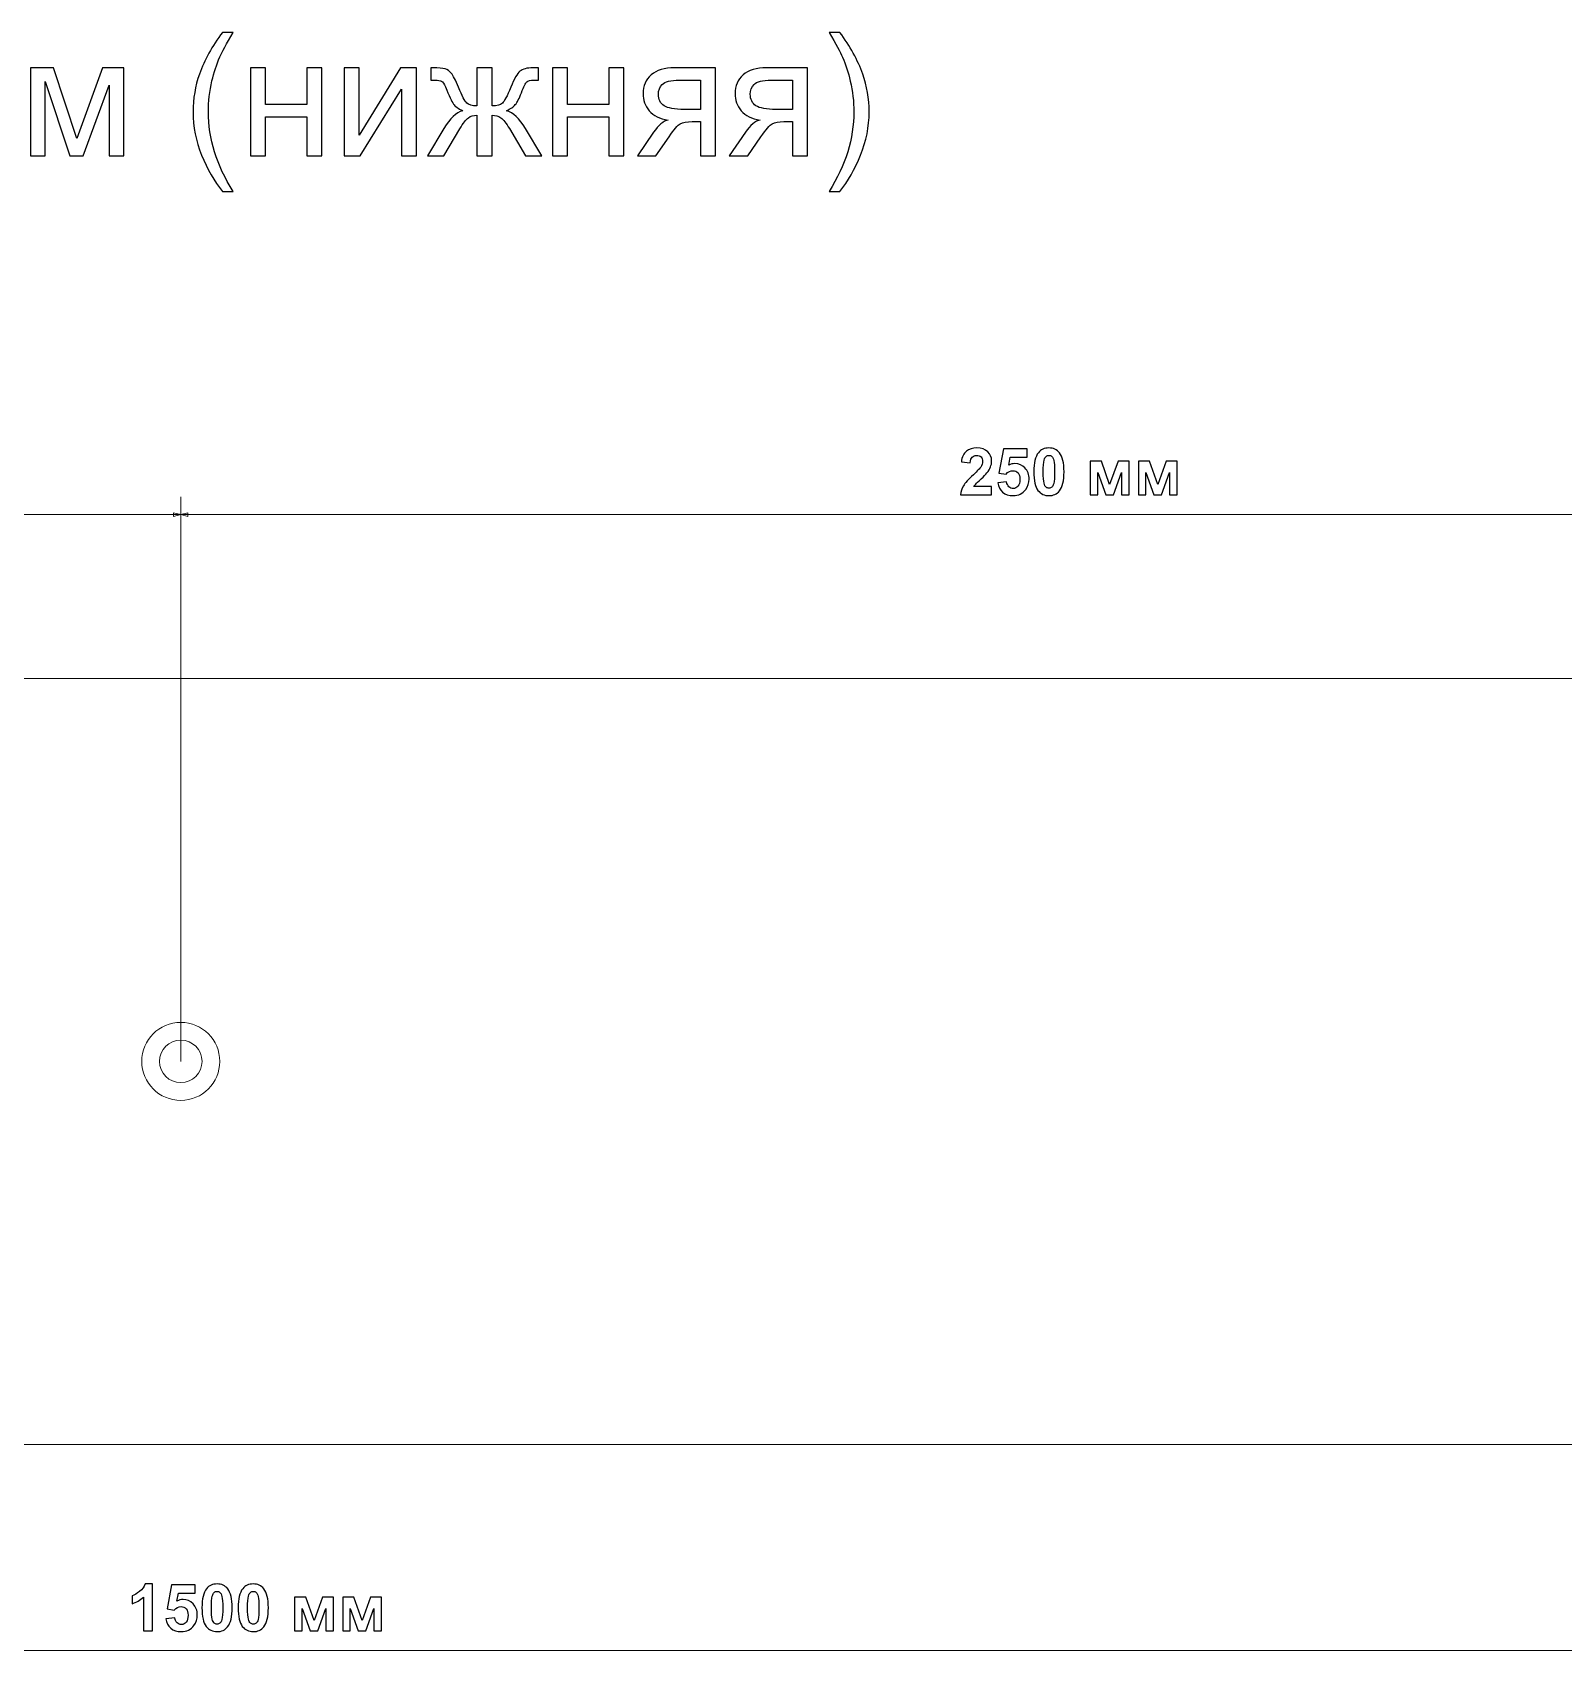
# Model space of a CAD drawing. Header units: centimetres. Extents: x -84 to 84, y -59 to 59.
# Drawn here: x -2.28 to 19.32, y -22.2 to 0.62 of the extents above; entities that cross this region are included whole.
import ezdxf

# ---------------------------------------------------------------- set-up
doc = ezdxf.new("R2010")
doc.units = ezdxf.units.CM
doc.header["$MEASUREMENT"] = 0
doc.layers.add('layer 1', color=7, linetype='Continuous')

msp = doc.modelspace()

# ---------------------------------------------------------------- linework, layer by layer
at = {"layer": 'layer 1', "color": 250}
for points, knots in [([(0.40437, -1.6286), (0.28871, -1.48223), (0.1906, -1.31113), (0.11043, -1.1149), (0.11043, -1.1149), (0.03027, -0.91868), (-0.00962, -0.71527), (-0.00962, -0.50508), (-0.00962, -0.50508), (-0.00962, -0.31963), (0.0203, -0.14214), (0.08012, 0.02736), (0.08012, 0.02736), (0.15032, 0.22439), (0.2584, 0.42061), (0.40437, 0.61604), (0.40437, 0.61604), (0.40437, 0.61604), (0.55513, 0.61604), (0.55513, 0.61604), (0.55513, 0.61604), (0.46101, 0.45411), (0.39839, 0.33845), (0.36808, 0.26905), (0.36808, 0.26905), (0.32062, 0.16177), (0.28313, 0.0497), (0.25601, -0.06716), (0.25601, -0.06716), (0.22251, -0.21274), (0.20575, -0.35911), (0.20575, -0.50628), (0.20575, -0.50628), (0.20575, -0.88079), (0.32221, -1.25489), (0.55513, -1.6286), (0.55513, -1.6286), (0.55513, -1.6286), (0.40437, -1.6286), (0.40437, -1.6286)], [0, 0, 0, 0, 0.09090909, 0.09090909, 0.09090909, 0.09090909, 0.18181818, 0.18181818, 0.18181818, 0.18181818, 0.27272727, 0.27272727, 0.27272727, 0.27272727, 0.36363636, 0.36363636, 0.36363636, 0.36363636, 0.45454545, 0.45454545, 0.45454545, 0.45454545, 0.54545455, 0.54545455, 0.54545455, 0.54545455, 0.63636364, 0.63636364, 0.63636364, 0.63636364, 0.72727273, 0.72727273, 0.72727273, 0.72727273, 0.81818182, 0.81818182, 0.81818182, 0.81818182, 1, 1, 1, 1]), ([(9.11012, -1.6286), (9.11012, -1.6286), (8.95936, -1.6286), (8.95936, -1.6286), (8.95936, -1.6286), (9.19228, -1.25489), (9.30874, -0.88079), (9.30874, -0.50628), (9.30874, -0.50628), (9.30874, -0.35991), (9.29199, -0.21473), (9.25849, -0.07075), (9.25849, -0.07075), (9.23217, 0.04611), (9.19508, 0.15818), (9.14761, 0.26586), (9.14761, 0.26586), (9.1173, 0.33566), (9.05429, 0.45252), (8.95936, 0.61604), (8.95936, 0.61604), (8.95936, 0.61604), (9.11012, 0.61604), (9.11012, 0.61604), (9.11012, 0.61604), (9.2561, 0.42061), (9.36418, 0.22439), (9.43438, 0.02736), (9.43438, 0.02736), (9.4942, -0.14214), (9.52411, -0.31963), (9.52411, -0.50508), (9.52411, -0.50508), (9.52411, -0.71527), (9.48383, -0.91868), (9.40327, -1.1149), (9.40327, -1.1149), (9.3231, -1.31113), (9.22539, -1.48223), (9.11012, -1.6286)], [0, 0, 0, 0, 0.09090909, 0.09090909, 0.09090909, 0.09090909, 0.18181818, 0.18181818, 0.18181818, 0.18181818, 0.27272727, 0.27272727, 0.27272727, 0.27272727, 0.36363636, 0.36363636, 0.36363636, 0.36363636, 0.45454545, 0.45454545, 0.45454545, 0.45454545, 0.54545455, 0.54545455, 0.54545455, 0.54545455, 0.63636364, 0.63636364, 0.63636364, 0.63636364, 0.72727273, 0.72727273, 0.72727273, 0.72727273, 0.81818182, 0.81818182, 0.81818182, 0.81818182, 1, 1, 1, 1]), ([(-2.30052, 0.1159), (-2.30052, 0.1159), (-1.97667, 0.1159), (-1.97667, 0.1159), (-1.97667, 0.1159), (-1.97667, 0.1159), (-1.64843, -0.87799), (-1.64843, -0.87799), (-1.64843, -0.87799), (-1.64843, -0.87799), (-1.28509, 0.1159), (-1.28509, 0.1159), (-1.28509, 0.1159), (-1.28509, 0.1159), (-0.98437, 0.1159), (-0.98437, 0.1159), (-0.98437, 0.1159), (-0.98437, 0.1159), (-0.98437, -1.12607), (-0.98437, -1.12607), (-0.98437, -1.12607), (-0.98437, -1.12607), (-1.19495, -1.12607), (-1.19495, -1.12607), (-1.19495, -1.12607), (-1.19495, -1.12607), (-1.19495, -0.12619), (-1.19495, -0.12619), (-1.19495, -0.12619), (-1.19495, -0.12619), (-1.56068, -1.12607), (-1.56068, -1.12607), (-1.56068, -1.12607), (-1.56068, -1.12607), (-1.74893, -1.12607), (-1.74893, -1.12607), (-1.74893, -1.12607), (-1.74893, -1.12607), (-2.09472, -0.07833), (-2.09472, -0.07833), (-2.09472, -0.07833), (-2.09472, -0.07833), (-2.09472, -1.12607), (-2.09472, -1.12607), (-2.09472, -1.12607), (-2.09472, -1.12607), (-2.30052, -1.12607), (-2.30052, -1.12607), (-2.30052, -1.12607), (-2.30052, -1.12607), (-2.30052, 0.1159), (-2.30052, 0.1159)], [0, 0, 0, 0, 0.07142857, 0.07142857, 0.07142857, 0.07142857, 0.14285714, 0.14285714, 0.14285714, 0.14285714, 0.21428571, 0.21428571, 0.21428571, 0.21428571, 0.28571429, 0.28571429, 0.28571429, 0.28571429, 0.35714286, 0.35714286, 0.35714286, 0.35714286, 0.42857143, 0.42857143, 0.42857143, 0.42857143, 0.5, 0.5, 0.5, 0.5, 0.57142857, 0.57142857, 0.57142857, 0.57142857, 0.64285714, 0.64285714, 0.64285714, 0.64285714, 0.71428571, 0.71428571, 0.71428571, 0.71428571, 0.78571429, 0.78571429, 0.78571429, 0.78571429, 0.85714286, 0.85714286, 0.85714286, 0.85714286, 1, 1, 1, 1]), ([(0.79922, 0.1159), (0.79922, 0.1159), (1.0098, 0.1159), (1.0098, 0.1159), (1.0098, 0.1159), (1.0098, 0.1159), (1.0098, -0.40099), (1.0098, -0.40099), (1.0098, -0.40099), (1.0098, -0.40099), (1.5937, -0.40099), (1.5937, -0.40099), (1.5937, -0.40099), (1.5937, -0.40099), (1.5937, 0.1159), (1.5937, 0.1159), (1.5937, 0.1159), (1.5937, 0.1159), (1.80428, 0.1159), (1.80428, 0.1159), (1.80428, 0.1159), (1.80428, 0.1159), (1.80428, -1.12607), (1.80428, -1.12607), (1.80428, -1.12607), (1.80428, -1.12607), (1.5937, -1.12607), (1.5937, -1.12607), (1.5937, -1.12607), (1.5937, -1.12607), (1.5937, -0.57568), (1.5937, -0.57568), (1.5937, -0.57568), (1.5937, -0.57568), (1.0098, -0.57568), (1.0098, -0.57568), (1.0098, -0.57568), (1.0098, -0.57568), (1.0098, -1.12607), (1.0098, -1.12607), (1.0098, -1.12607), (1.0098, -1.12607), (0.79922, -1.12607), (0.79922, -1.12607), (0.79922, -1.12607), (0.79922, -1.12607), (0.79922, 0.1159), (0.79922, 0.1159)], [0, 0, 0, 0, 0.07692308, 0.07692308, 0.07692308, 0.07692308, 0.15384615, 0.15384615, 0.15384615, 0.15384615, 0.23076923, 0.23076923, 0.23076923, 0.23076923, 0.30769231, 0.30769231, 0.30769231, 0.30769231, 0.38461538, 0.38461538, 0.38461538, 0.38461538, 0.46153846, 0.46153846, 0.46153846, 0.46153846, 0.53846154, 0.53846154, 0.53846154, 0.53846154, 0.61538462, 0.61538462, 0.61538462, 0.61538462, 0.69230769, 0.69230769, 0.69230769, 0.69230769, 0.76923077, 0.76923077, 0.76923077, 0.76923077, 0.84615385, 0.84615385, 0.84615385, 0.84615385, 1, 1, 1, 1]), ([(2.12056, 0.1159), (2.12056, 0.1159), (2.33114, 0.1159), (2.33114, 0.1159), (2.33114, 0.1159), (2.33114, 0.1159), (2.33114, -0.83133), (2.33114, -0.83133), (2.33114, -0.83133), (2.33114, -0.83133), (2.91623, 0.1159), (2.91623, 0.1159), (2.91623, 0.1159), (2.91623, 0.1159), (3.14237, 0.1159), (3.14237, 0.1159), (3.14237, 0.1159), (3.14237, 0.1159), (3.14237, -1.12607), (3.14237, -1.12607), (3.14237, -1.12607), (3.14237, -1.12607), (2.93179, -1.12607), (2.93179, -1.12607), (2.93179, -1.12607), (2.93179, -1.12607), (2.93179, -0.18482), (2.93179, -0.18482), (2.93179, -0.18482), (2.93179, -0.18482), (2.3475, -1.12607), (2.3475, -1.12607), (2.3475, -1.12607), (2.3475, -1.12607), (2.12056, -1.12607), (2.12056, -1.12607), (2.12056, -1.12607), (2.12056, -1.12607), (2.12056, 0.1159), (2.12056, 0.1159)], [0, 0, 0, 0, 0.09090909, 0.09090909, 0.09090909, 0.09090909, 0.18181818, 0.18181818, 0.18181818, 0.18181818, 0.27272727, 0.27272727, 0.27272727, 0.27272727, 0.36363636, 0.36363636, 0.36363636, 0.36363636, 0.45454545, 0.45454545, 0.45454545, 0.45454545, 0.54545455, 0.54545455, 0.54545455, 0.54545455, 0.63636364, 0.63636364, 0.63636364, 0.63636364, 0.72727273, 0.72727273, 0.72727273, 0.72727273, 0.81818182, 0.81818182, 0.81818182, 0.81818182, 1, 1, 1, 1]), ([(4.20885, 0.1159), (4.20885, 0.1159), (4.20885, -0.42013), (4.20885, -0.42013), (4.20885, -0.42013), (4.27666, -0.42013), (4.32452, -0.40737), (4.35204, -0.38224), (4.35204, -0.38224), (4.37956, -0.35672), (4.41904, -0.28214), (4.47009, -0.1577), (4.47009, -0.1577), (4.51795, -0.03964), (4.56142, 0.03534), (4.60051, 0.06804), (4.60051, 0.06804), (4.6388, 0.09995), (4.69942, 0.1159), (4.78278, 0.1159), (4.78278, 0.1159), (4.78278, 0.1159), (4.85975, 0.1159), (4.85975, 0.1159), (4.85975, 0.1159), (4.85975, 0.1159), (4.85975, -0.05759), (4.85975, -0.05759), (4.85975, -0.05759), (4.85975, -0.05759), (4.80272, -0.05639), (4.80272, -0.05639), (4.80272, -0.05639), (4.74648, -0.05639), (4.71099, -0.06477), (4.69543, -0.08112), (4.69543, -0.08112), (4.67908, -0.09827), (4.65395, -0.14932), (4.62045, -0.23427), (4.62045, -0.23427), (4.58934, -0.31564), (4.56063, -0.37147), (4.5343, -0.40298), (4.5343, -0.40298), (4.50798, -0.43409), (4.4665, -0.46241), (4.41066, -0.48833), (4.41066, -0.48833), (4.5016, -0.51266), (4.59014, -0.59682), (4.67669, -0.74119), (4.67669, -0.74119), (4.67669, -0.74119), (4.90761, -1.12607), (4.90761, -1.12607), (4.90761, -1.12607), (4.90761, -1.12607), (4.67629, -1.12607), (4.67629, -1.12607), (4.67629, -1.12607), (4.67629, -1.12607), (4.45135, -0.74159), (4.45135, -0.74159), (4.45135, -0.74159), (4.40548, -0.66342), (4.3652, -0.61237), (4.3313, -0.58804), (4.3313, -0.58804), (4.297, -0.56371), (4.25632, -0.55175), (4.20885, -0.55175), (4.20885, -0.55175), (4.20885, -0.55175), (4.20885, -1.12607), (4.20885, -1.12607), (4.20885, -1.12607), (4.20885, -1.12607), (3.99348, -1.12607), (3.99348, -1.12607), (3.99348, -1.12607), (3.99348, -1.12607), (3.99348, -0.55175), (3.99348, -0.55175), (3.99348, -0.55175), (3.94682, -0.55175), (3.90654, -0.56371), (3.87264, -0.58764), (3.87264, -0.58764), (3.83834, -0.61157), (3.79845, -0.66302), (3.75299, -0.74199), (3.75299, -0.74199), (3.75299, -0.74199), (3.52605, -1.12607), (3.52605, -1.12607), (3.52605, -1.12607), (3.52605, -1.12607), (3.29472, -1.12607), (3.29472, -1.12607), (3.29472, -1.12607), (3.29472, -1.12607), (3.52485, -0.74119), (3.52485, -0.74119), (3.52485, -0.74119), (3.6122, -0.59682), (3.70154, -0.51266), (3.79247, -0.48833), (3.79247, -0.48833), (3.73025, -0.45962), (3.68638, -0.42811), (3.66165, -0.39421), (3.66165, -0.39421), (3.63653, -0.36031), (3.59943, -0.27934), (3.54958, -0.15132), (3.54958, -0.15132), (3.53243, -0.10824), (3.51408, -0.08192), (3.49454, -0.07235), (3.49454, -0.07235), (3.4742, -0.06238), (3.44429, -0.05759), (3.4044, -0.05759), (3.4044, -0.05759), (3.39443, -0.05759), (3.37369, -0.05799), (3.34258, -0.05879), (3.34258, -0.05879), (3.34258, -0.05879), (3.34258, 0.1159), (3.34258, 0.1159), (3.34258, 0.1159), (3.34258, 0.1159), (3.3717, 0.1159), (3.3717, 0.1159), (3.3717, 0.1159), (3.45306, 0.1159), (3.51009, 0.11112), (3.5432, 0.10115), (3.5432, 0.10115), (3.5763, 0.09157), (3.60582, 0.07083), (3.63214, 0.03933), (3.63214, 0.03933), (3.65806, 0.00782), (3.69196, -0.05759), (3.73344, -0.1577), (3.73344, -0.1577), (3.78409, -0.28014), (3.82318, -0.35432), (3.8503, -0.38065), (3.8503, -0.38065), (3.87742, -0.40697), (3.92528, -0.42013), (3.99348, -0.42013), (3.99348, -0.42013), (3.99348, -0.42013), (3.99348, 0.1159), (3.99348, 0.1159), (3.99348, 0.1159), (3.99348, 0.1159), (4.20885, 0.1159), (4.20885, 0.1159)], [0, 0, 0, 0, 0.02380952, 0.02380952, 0.02380952, 0.02380952, 0.04761905, 0.04761905, 0.04761905, 0.04761905, 0.07142857, 0.07142857, 0.07142857, 0.07142857, 0.0952381, 0.0952381, 0.0952381, 0.0952381, 0.11904762, 0.11904762, 0.11904762, 0.11904762, 0.14285714, 0.14285714, 0.14285714, 0.14285714, 0.16666667, 0.16666667, 0.16666667, 0.16666667, 0.19047619, 0.19047619, 0.19047619, 0.19047619, 0.21428571, 0.21428571, 0.21428571, 0.21428571, 0.23809524, 0.23809524, 0.23809524, 0.23809524, 0.26190476, 0.26190476, 0.26190476, 0.26190476, 0.28571429, 0.28571429, 0.28571429, 0.28571429, 0.30952381, 0.30952381, 0.30952381, 0.30952381, 0.33333333, 0.33333333, 0.33333333, 0.33333333, 0.35714286, 0.35714286, 0.35714286, 0.35714286, 0.38095238, 0.38095238, 0.38095238, 0.38095238, 0.4047619, 0.4047619, 0.4047619, 0.4047619, 0.42857143, 0.42857143, 0.42857143, 0.42857143, 0.45238095, 0.45238095, 0.45238095, 0.45238095, 0.47619048, 0.47619048, 0.47619048, 0.47619048, 0.5, 0.5, 0.5, 0.5, 0.52380952, 0.52380952, 0.52380952, 0.52380952, 0.54761905, 0.54761905, 0.54761905, 0.54761905, 0.57142857, 0.57142857, 0.57142857, 0.57142857, 0.5952381, 0.5952381, 0.5952381, 0.5952381, 0.61904762, 0.61904762, 0.61904762, 0.61904762, 0.64285714, 0.64285714, 0.64285714, 0.64285714, 0.66666667, 0.66666667, 0.66666667, 0.66666667, 0.69047619, 0.69047619, 0.69047619, 0.69047619, 0.71428571, 0.71428571, 0.71428571, 0.71428571, 0.73809524, 0.73809524, 0.73809524, 0.73809524, 0.76190476, 0.76190476, 0.76190476, 0.76190476, 0.78571429, 0.78571429, 0.78571429, 0.78571429, 0.80952381, 0.80952381, 0.80952381, 0.80952381, 0.83333333, 0.83333333, 0.83333333, 0.83333333, 0.85714286, 0.85714286, 0.85714286, 0.85714286, 0.88095238, 0.88095238, 0.88095238, 0.88095238, 0.9047619, 0.9047619, 0.9047619, 0.9047619, 0.92857143, 0.92857143, 0.92857143, 0.92857143, 0.95238095, 0.95238095, 0.95238095, 0.95238095, 1, 1, 1, 1]), ([(5.05837, 0.1159), (5.05837, 0.1159), (5.26895, 0.1159), (5.26895, 0.1159), (5.26895, 0.1159), (5.26895, 0.1159), (5.26895, -0.40099), (5.26895, -0.40099), (5.26895, -0.40099), (5.26895, -0.40099), (5.85285, -0.40099), (5.85285, -0.40099), (5.85285, -0.40099), (5.85285, -0.40099), (5.85285, 0.1159), (5.85285, 0.1159), (5.85285, 0.1159), (5.85285, 0.1159), (6.06343, 0.1159), (6.06343, 0.1159), (6.06343, 0.1159), (6.06343, 0.1159), (6.06343, -1.12607), (6.06343, -1.12607), (6.06343, -1.12607), (6.06343, -1.12607), (5.85285, -1.12607), (5.85285, -1.12607), (5.85285, -1.12607), (5.85285, -1.12607), (5.85285, -0.57568), (5.85285, -0.57568), (5.85285, -0.57568), (5.85285, -0.57568), (5.26895, -0.57568), (5.26895, -0.57568), (5.26895, -0.57568), (5.26895, -0.57568), (5.26895, -1.12607), (5.26895, -1.12607), (5.26895, -1.12607), (5.26895, -1.12607), (5.05837, -1.12607), (5.05837, -1.12607), (5.05837, -1.12607), (5.05837, -1.12607), (5.05837, 0.1159), (5.05837, 0.1159)], [0, 0, 0, 0, 0.07692308, 0.07692308, 0.07692308, 0.07692308, 0.15384615, 0.15384615, 0.15384615, 0.15384615, 0.23076923, 0.23076923, 0.23076923, 0.23076923, 0.30769231, 0.30769231, 0.30769231, 0.30769231, 0.38461538, 0.38461538, 0.38461538, 0.38461538, 0.46153846, 0.46153846, 0.46153846, 0.46153846, 0.53846154, 0.53846154, 0.53846154, 0.53846154, 0.61538462, 0.61538462, 0.61538462, 0.61538462, 0.69230769, 0.69230769, 0.69230769, 0.69230769, 0.76923077, 0.76923077, 0.76923077, 0.76923077, 0.84615385, 0.84615385, 0.84615385, 0.84615385, 1, 1, 1, 1]), ([(7.35845, 0.1159), (7.35845, 0.1159), (7.35845, -1.12607), (7.35845, -1.12607), (7.35845, -1.12607), (7.35845, -1.12607), (7.14786, -1.12607), (7.14786, -1.12607), (7.14786, -1.12607), (7.14786, -1.12607), (7.14786, -0.64268), (7.14786, -0.64268), (7.14786, -0.64268), (7.14786, -0.64268), (7.02662, -0.64268), (7.02662, -0.64268), (7.02662, -0.64268), (6.95283, -0.64268), (6.8978, -0.65225), (6.8615, -0.6718), (6.8615, -0.6718), (6.82521, -0.69134), (6.77216, -0.75236), (6.70237, -0.85566), (6.70237, -0.85566), (6.70237, -0.85566), (6.51731, -1.12607), (6.51731, -1.12607), (6.51731, -1.12607), (6.51731, -1.12607), (6.25647, -1.12607), (6.25647, -1.12607), (6.25647, -1.12607), (6.25647, -1.12607), (6.4838, -0.79264), (6.4838, -0.79264), (6.4838, -0.79264), (6.5532, -0.69054), (6.6226, -0.63311), (6.6916, -0.61995), (6.6916, -0.61995), (6.57155, -0.6036), (6.48221, -0.56012), (6.42398, -0.48993), (6.42398, -0.48993), (6.36575, -0.41973), (6.33663, -0.33877), (6.33663, -0.24744), (6.33663, -0.24744), (6.33663, -0.13935), (6.37452, -0.05201), (6.4507, 0.015), (6.4507, 0.015), (6.52688, 0.0824), (6.63736, 0.1159), (6.78173, 0.1159), (6.78173, 0.1159), (6.78173, 0.1159), (7.35845, 0.1159), (7.35845, 0.1159)], [0, 0, 0, 0, 0.0625, 0.0625, 0.0625, 0.0625, 0.125, 0.125, 0.125, 0.125, 0.1875, 0.1875, 0.1875, 0.1875, 0.25, 0.25, 0.25, 0.25, 0.3125, 0.3125, 0.3125, 0.3125, 0.375, 0.375, 0.375, 0.375, 0.4375, 0.4375, 0.4375, 0.4375, 0.5, 0.5, 0.5, 0.5, 0.5625, 0.5625, 0.5625, 0.5625, 0.625, 0.625, 0.625, 0.625, 0.6875, 0.6875, 0.6875, 0.6875, 0.75, 0.75, 0.75, 0.75, 0.8125, 0.8125, 0.8125, 0.8125, 0.875, 0.875, 0.875, 0.875, 1, 1, 1, 1]), ([(8.65426, 0.1159), (8.65426, 0.1159), (8.65426, -1.12607), (8.65426, -1.12607), (8.65426, -1.12607), (8.65426, -1.12607), (8.44367, -1.12607), (8.44367, -1.12607), (8.44367, -1.12607), (8.44367, -1.12607), (8.44367, -0.64268), (8.44367, -0.64268), (8.44367, -0.64268), (8.44367, -0.64268), (8.32243, -0.64268), (8.32243, -0.64268), (8.32243, -0.64268), (8.24864, -0.64268), (8.19361, -0.65225), (8.15731, -0.6718), (8.15731, -0.6718), (8.12102, -0.69134), (8.06797, -0.75236), (7.99818, -0.85566), (7.99818, -0.85566), (7.99818, -0.85566), (7.81312, -1.12607), (7.81312, -1.12607), (7.81312, -1.12607), (7.81312, -1.12607), (7.55228, -1.12607), (7.55228, -1.12607), (7.55228, -1.12607), (7.55228, -1.12607), (7.77961, -0.79264), (7.77961, -0.79264), (7.77961, -0.79264), (7.84901, -0.69054), (7.91841, -0.63311), (7.98741, -0.61995), (7.98741, -0.61995), (7.86736, -0.6036), (7.77802, -0.56012), (7.71979, -0.48993), (7.71979, -0.48993), (7.66156, -0.41973), (7.63244, -0.33877), (7.63244, -0.24744), (7.63244, -0.24744), (7.63244, -0.13935), (7.67033, -0.05201), (7.74651, 0.015), (7.74651, 0.015), (7.82269, 0.0824), (7.93317, 0.1159), (8.07754, 0.1159), (8.07754, 0.1159), (8.07754, 0.1159), (8.65426, 0.1159), (8.65426, 0.1159)], [0, 0, 0, 0, 0.0625, 0.0625, 0.0625, 0.0625, 0.125, 0.125, 0.125, 0.125, 0.1875, 0.1875, 0.1875, 0.1875, 0.25, 0.25, 0.25, 0.25, 0.3125, 0.3125, 0.3125, 0.3125, 0.375, 0.375, 0.375, 0.375, 0.4375, 0.4375, 0.4375, 0.4375, 0.5, 0.5, 0.5, 0.5, 0.5625, 0.5625, 0.5625, 0.5625, 0.625, 0.625, 0.625, 0.625, 0.6875, 0.6875, 0.6875, 0.6875, 0.75, 0.75, 0.75, 0.75, 0.8125, 0.8125, 0.8125, 0.8125, 0.875, 0.875, 0.875, 0.875, 1, 1, 1, 1]), ([(7.14786, -0.05879), (7.14786, -0.05879), (6.84874, -0.05879), (6.84874, -0.05879), (6.84874, -0.05879), (6.7235, -0.05879), (6.64254, -0.07833), (6.60625, -0.11742), (6.60625, -0.11742), (6.56995, -0.1565), (6.55201, -0.20237), (6.55201, -0.25462), (6.55201, -0.25462), (6.55201, -0.3288), (6.57873, -0.38344), (6.63217, -0.41814), (6.63217, -0.41814), (6.68522, -0.45284), (6.77974, -0.47039), (6.91534, -0.47039), (6.91534, -0.47039), (6.91534, -0.47039), (7.14786, -0.47039), (7.14786, -0.47039), (7.14786, -0.47039), (7.14786, -0.47039), (7.14786, -0.05879), (7.14786, -0.05879)], [0, 0, 0, 0, 0.125, 0.125, 0.125, 0.125, 0.25, 0.25, 0.25, 0.25, 0.375, 0.375, 0.375, 0.375, 0.5, 0.5, 0.5, 0.5, 0.625, 0.625, 0.625, 0.625, 0.75, 0.75, 0.75, 0.75, 1, 1, 1, 1]), ([(8.44367, -0.05879), (8.44367, -0.05879), (8.14455, -0.05879), (8.14455, -0.05879), (8.14455, -0.05879), (8.01931, -0.05879), (7.93835, -0.07833), (7.90206, -0.11742), (7.90206, -0.11742), (7.86576, -0.1565), (7.84782, -0.20237), (7.84782, -0.25462), (7.84782, -0.25462), (7.84782, -0.3288), (7.87454, -0.38344), (7.92798, -0.41814), (7.92798, -0.41814), (7.98103, -0.45284), (8.07555, -0.47039), (8.21115, -0.47039), (8.21115, -0.47039), (8.21115, -0.47039), (8.44367, -0.47039), (8.44367, -0.47039), (8.44367, -0.47039), (8.44367, -0.47039), (8.44367, -0.05879), (8.44367, -0.05879)], [0, 0, 0, 0, 0.125, 0.125, 0.125, 0.125, 0.25, 0.25, 0.25, 0.25, 0.375, 0.375, 0.375, 0.375, 0.5, 0.5, 0.5, 0.5, 0.625, 0.625, 0.625, 0.625, 0.75, 0.75, 0.75, 0.75, 1, 1, 1, 1])]:
    msp.add_open_spline(points, degree=3, knots=knots, dxfattribs=at)
at = {"layer": 'layer 1', "color": 155}
for points, knots in [([(11.25134, -5.78733), (11.25134, -5.78733), (11.25134, -5.90382), (11.25134, -5.90382), (11.25134, -5.90382), (11.25134, -5.90382), (10.81016, -5.90382), (10.81016, -5.90382), (10.81016, -5.90382), (10.8149, -5.85949), (10.82927, -5.8176), (10.85312, -5.77801), (10.85312, -5.77801), (10.87696, -5.73841), (10.9242, -5.68583), (10.99452, -5.62025), (10.99452, -5.62025), (11.05124, -5.56735), (11.08594, -5.53143), (11.09878, -5.51263), (11.09878, -5.51263), (11.11605, -5.48664), (11.12477, -5.46096), (11.12477, -5.43543), (11.12477, -5.43543), (11.12477, -5.4073), (11.11728, -5.38574), (11.10214, -5.37061), (11.10214, -5.37061), (11.08716, -5.35548), (11.06637, -5.34798), (11.03992, -5.34798), (11.03992, -5.34798), (11.01363, -5.34798), (10.99284, -5.35593), (10.97725, -5.37183), (10.97725, -5.37183), (10.96181, -5.38758), (10.95294, -5.41387), (10.9505, -5.45071), (10.9505, -5.45071), (10.9505, -5.45071), (10.82484, -5.43818), (10.82484, -5.43818), (10.82484, -5.43818), (10.83233, -5.36878), (10.85572, -5.31894), (10.89516, -5.28867), (10.89516, -5.28867), (10.9346, -5.25856), (10.98382, -5.24342), (11.04298, -5.24342), (11.04298, -5.24342), (11.1078, -5.24342), (11.1587, -5.261), (11.19585, -5.29601), (11.19585, -5.29601), (11.23285, -5.33102), (11.25134, -5.37458), (11.25134, -5.42671), (11.25134, -5.42671), (11.25134, -5.45637), (11.24599, -5.4845), (11.23544, -5.5114), (11.23544, -5.5114), (11.2249, -5.53815), (11.20808, -5.56613), (11.185, -5.59548), (11.185, -5.59548), (11.16986, -5.61505), (11.14219, -5.64302), (11.10245, -5.67956), (11.10245, -5.67956), (11.06255, -5.7161), (11.03733, -5.74025), (11.02678, -5.75233), (11.02678, -5.75233), (11.01608, -5.76425), (11.00752, -5.77602), (11.00094, -5.78733), (11.00094, -5.78733), (11.00094, -5.78733), (11.25134, -5.78733), (11.25134, -5.78733)], [0, 0, 0, 0, 0.04545455, 0.04545455, 0.04545455, 0.04545455, 0.09090909, 0.09090909, 0.09090909, 0.09090909, 0.13636364, 0.13636364, 0.13636364, 0.13636364, 0.18181818, 0.18181818, 0.18181818, 0.18181818, 0.22727273, 0.22727273, 0.22727273, 0.22727273, 0.27272727, 0.27272727, 0.27272727, 0.27272727, 0.31818182, 0.31818182, 0.31818182, 0.31818182, 0.36363636, 0.36363636, 0.36363636, 0.36363636, 0.40909091, 0.40909091, 0.40909091, 0.40909091, 0.45454545, 0.45454545, 0.45454545, 0.45454545, 0.5, 0.5, 0.5, 0.5, 0.54545455, 0.54545455, 0.54545455, 0.54545455, 0.59090909, 0.59090909, 0.59090909, 0.59090909, 0.63636364, 0.63636364, 0.63636364, 0.63636364, 0.68181818, 0.68181818, 0.68181818, 0.68181818, 0.72727273, 0.72727273, 0.72727273, 0.72727273, 0.77272727, 0.77272727, 0.77272727, 0.77272727, 0.81818182, 0.81818182, 0.81818182, 0.81818182, 0.86363636, 0.86363636, 0.86363636, 0.86363636, 0.90909091, 0.90909091, 0.90909091, 0.90909091, 1, 1, 1, 1]), ([(12.05927, -5.24342), (12.12286, -5.24342), (12.17254, -5.2662), (12.20847, -5.31175), (12.20847, -5.31175), (12.25112, -5.36556), (12.27252, -5.45499), (12.27252, -5.57974), (12.27252, -5.57974), (12.27252, -5.70432), (12.25097, -5.79391), (12.20801, -5.84833), (12.20801, -5.84833), (12.17239, -5.89327), (12.12286, -5.91574), (12.05927, -5.91574), (12.05927, -5.91574), (11.99537, -5.91574), (11.94385, -5.89113), (11.90472, -5.84191), (11.90472, -5.84191), (11.86558, -5.79268), (11.84601, -5.70478), (11.84601, -5.57851), (11.84601, -5.57851), (11.84601, -5.45454), (11.86757, -5.36526), (11.91052, -5.31084), (11.91052, -5.31084), (11.94614, -5.26589), (11.99567, -5.24342), (12.05927, -5.24342)], [0, 0, 0, 0, 0.11111111, 0.11111111, 0.11111111, 0.11111111, 0.22222222, 0.22222222, 0.22222222, 0.22222222, 0.33333333, 0.33333333, 0.33333333, 0.33333333, 0.44444444, 0.44444444, 0.44444444, 0.44444444, 0.55555556, 0.55555556, 0.55555556, 0.55555556, 0.66666667, 0.66666667, 0.66666667, 0.66666667, 0.77777778, 0.77777778, 0.77777778, 0.77777778, 1, 1, 1, 1]), ([(11.33772, -5.7352), (11.33772, -5.7352), (11.46338, -5.72221), (11.46338, -5.72221), (11.46338, -5.72221), (11.46705, -5.75064), (11.47759, -5.77327), (11.49517, -5.78993), (11.49517, -5.78993), (11.51291, -5.80659), (11.53324, -5.81485), (11.55632, -5.81485), (11.55632, -5.81485), (11.58262, -5.81485), (11.60493, -5.80415), (11.62313, -5.78259), (11.62313, -5.78259), (11.64132, -5.76104), (11.65049, -5.72863), (11.65049, -5.68537), (11.65049, -5.68537), (11.65049, -5.64471), (11.64147, -5.61428), (11.62328, -5.59395), (11.62328, -5.59395), (11.60524, -5.57362), (11.5817, -5.56353), (11.55265, -5.56353), (11.55265, -5.56353), (11.51642, -5.56353), (11.48386, -5.57943), (11.45512, -5.61123), (11.45512, -5.61123), (11.45512, -5.61123), (11.35331, -5.59655), (11.35331, -5.59655), (11.35331, -5.59655), (11.35331, -5.59655), (11.41752, -5.25535), (11.41752, -5.25535), (11.41752, -5.25535), (11.41752, -5.25535), (11.75047, -5.25535), (11.75047, -5.25535), (11.75047, -5.25535), (11.75047, -5.25535), (11.75047, -5.37275), (11.75047, -5.37275), (11.75047, -5.37275), (11.75047, -5.37275), (11.51306, -5.37275), (11.51306, -5.37275), (11.51306, -5.37275), (11.51306, -5.37275), (11.49319, -5.4845), (11.49319, -5.4845), (11.49319, -5.4845), (11.52116, -5.47059), (11.5499, -5.46355), (11.57925, -5.46355), (11.57925, -5.46355), (11.6352, -5.46355), (11.68259, -5.48389), (11.72142, -5.5247), (11.72142, -5.5247), (11.7604, -5.56537), (11.77982, -5.61826), (11.77982, -5.68338), (11.77982, -5.68338), (11.77982, -5.73765), (11.76407, -5.78596), (11.73273, -5.82861), (11.73273, -5.82861), (11.68993, -5.8867), (11.63062, -5.91574), (11.55479, -5.91574), (11.55479, -5.91574), (11.4941, -5.91574), (11.44457, -5.89939), (11.40636, -5.86683), (11.40636, -5.86683), (11.36799, -5.83411), (11.34521, -5.79039), (11.33772, -5.7352)], [0, 0, 0, 0, 0.04545455, 0.04545455, 0.04545455, 0.04545455, 0.09090909, 0.09090909, 0.09090909, 0.09090909, 0.13636364, 0.13636364, 0.13636364, 0.13636364, 0.18181818, 0.18181818, 0.18181818, 0.18181818, 0.22727273, 0.22727273, 0.22727273, 0.22727273, 0.27272727, 0.27272727, 0.27272727, 0.27272727, 0.31818182, 0.31818182, 0.31818182, 0.31818182, 0.36363636, 0.36363636, 0.36363636, 0.36363636, 0.40909091, 0.40909091, 0.40909091, 0.40909091, 0.45454545, 0.45454545, 0.45454545, 0.45454545, 0.5, 0.5, 0.5, 0.5, 0.54545455, 0.54545455, 0.54545455, 0.54545455, 0.59090909, 0.59090909, 0.59090909, 0.59090909, 0.63636364, 0.63636364, 0.63636364, 0.63636364, 0.68181818, 0.68181818, 0.68181818, 0.68181818, 0.72727273, 0.72727273, 0.72727273, 0.72727273, 0.77272727, 0.77272727, 0.77272727, 0.77272727, 0.81818182, 0.81818182, 0.81818182, 0.81818182, 0.86363636, 0.86363636, 0.86363636, 0.86363636, 0.90909091, 0.90909091, 0.90909091, 0.90909091, 1, 1, 1, 1]), ([(12.05927, -5.34798), (12.04429, -5.34798), (12.03083, -5.35288), (12.01921, -5.36266), (12.01921, -5.36266), (12.00744, -5.37229), (11.99827, -5.38972), (11.99185, -5.41494), (11.99185, -5.41494), (11.98329, -5.4475), (11.97901, -5.50254), (11.97901, -5.57974), (11.97901, -5.57974), (11.97901, -5.65709), (11.98283, -5.71013), (11.99048, -5.73903), (11.99048, -5.73903), (11.99812, -5.76792), (12.00775, -5.78718), (12.01937, -5.79681), (12.01937, -5.79681), (12.03099, -5.80644), (12.04429, -5.81118), (12.05927, -5.81118), (12.05927, -5.81118), (12.07425, -5.81118), (12.0877, -5.80629), (12.09947, -5.79651), (12.09947, -5.79651), (12.11109, -5.78687), (12.12026, -5.76945), (12.12668, -5.74422), (12.12668, -5.74422), (12.13524, -5.71197), (12.13952, -5.65709), (12.13952, -5.57974), (12.13952, -5.57974), (12.13952, -5.50254), (12.1357, -5.44949), (12.12806, -5.4206), (12.12806, -5.4206), (12.12041, -5.39171), (12.11078, -5.37229), (12.09917, -5.36266), (12.09917, -5.36266), (12.08755, -5.35288), (12.07425, -5.34798), (12.05927, -5.34798)], [0, 0, 0, 0, 0.07692308, 0.07692308, 0.07692308, 0.07692308, 0.15384615, 0.15384615, 0.15384615, 0.15384615, 0.23076923, 0.23076923, 0.23076923, 0.23076923, 0.30769231, 0.30769231, 0.30769231, 0.30769231, 0.38461538, 0.38461538, 0.38461538, 0.38461538, 0.46153846, 0.46153846, 0.46153846, 0.46153846, 0.53846154, 0.53846154, 0.53846154, 0.53846154, 0.61538462, 0.61538462, 0.61538462, 0.61538462, 0.69230769, 0.69230769, 0.69230769, 0.69230769, 0.76923077, 0.76923077, 0.76923077, 0.76923077, 0.84615385, 0.84615385, 0.84615385, 0.84615385, 1, 1, 1, 1]), ([(12.64216, -5.42778), (12.64216, -5.42778), (12.799, -5.42778), (12.799, -5.42778), (12.799, -5.42778), (12.799, -5.42778), (12.91595, -5.75951), (12.91595, -5.75951), (12.91595, -5.75951), (12.91595, -5.75951), (13.03488, -5.42778), (13.03488, -5.42778), (13.03488, -5.42778), (13.03488, -5.42778), (13.19066, -5.42778), (13.19066, -5.42778), (13.19066, -5.42778), (13.19066, -5.42778), (13.19066, -5.90382), (13.19066, -5.90382), (13.19066, -5.90382), (13.19066, -5.90382), (13.08334, -5.90382), (13.08334, -5.90382), (13.08334, -5.90382), (13.08334, -5.90382), (13.08334, -5.59044), (13.08334, -5.59044), (13.08334, -5.59044), (13.08334, -5.59044), (12.96808, -5.90382), (12.96808, -5.90382), (12.96808, -5.90382), (12.96808, -5.90382), (12.86, -5.90382), (12.86, -5.90382), (12.86, -5.90382), (12.86, -5.90382), (12.74947, -5.59044), (12.74947, -5.59044), (12.74947, -5.59044), (12.74947, -5.59044), (12.74947, -5.90382), (12.74947, -5.90382), (12.74947, -5.90382), (12.74947, -5.90382), (12.64216, -5.90382), (12.64216, -5.90382), (12.64216, -5.90382), (12.64216, -5.90382), (12.64216, -5.42778), (12.64216, -5.42778)], [0, 0, 0, 0, 0.07142857, 0.07142857, 0.07142857, 0.07142857, 0.14285714, 0.14285714, 0.14285714, 0.14285714, 0.21428571, 0.21428571, 0.21428571, 0.21428571, 0.28571429, 0.28571429, 0.28571429, 0.28571429, 0.35714286, 0.35714286, 0.35714286, 0.35714286, 0.42857143, 0.42857143, 0.42857143, 0.42857143, 0.5, 0.5, 0.5, 0.5, 0.57142857, 0.57142857, 0.57142857, 0.57142857, 0.64285714, 0.64285714, 0.64285714, 0.64285714, 0.71428571, 0.71428571, 0.71428571, 0.71428571, 0.78571429, 0.78571429, 0.78571429, 0.78571429, 0.85714286, 0.85714286, 0.85714286, 0.85714286, 1, 1, 1, 1]), ([(13.3206, -5.42778), (13.3206, -5.42778), (13.47744, -5.42778), (13.47744, -5.42778), (13.47744, -5.42778), (13.47744, -5.42778), (13.59439, -5.75951), (13.59439, -5.75951), (13.59439, -5.75951), (13.59439, -5.75951), (13.71332, -5.42778), (13.71332, -5.42778), (13.71332, -5.42778), (13.71332, -5.42778), (13.8691, -5.42778), (13.8691, -5.42778), (13.8691, -5.42778), (13.8691, -5.42778), (13.8691, -5.90382), (13.8691, -5.90382), (13.8691, -5.90382), (13.8691, -5.90382), (13.76178, -5.90382), (13.76178, -5.90382), (13.76178, -5.90382), (13.76178, -5.90382), (13.76178, -5.59044), (13.76178, -5.59044), (13.76178, -5.59044), (13.76178, -5.59044), (13.64652, -5.90382), (13.64652, -5.90382), (13.64652, -5.90382), (13.64652, -5.90382), (13.53844, -5.90382), (13.53844, -5.90382), (13.53844, -5.90382), (13.53844, -5.90382), (13.42791, -5.59044), (13.42791, -5.59044), (13.42791, -5.59044), (13.42791, -5.59044), (13.42791, -5.90382), (13.42791, -5.90382), (13.42791, -5.90382), (13.42791, -5.90382), (13.3206, -5.90382), (13.3206, -5.90382), (13.3206, -5.90382), (13.3206, -5.90382), (13.3206, -5.42778), (13.3206, -5.42778)], [0, 0, 0, 0, 0.07142857, 0.07142857, 0.07142857, 0.07142857, 0.14285714, 0.14285714, 0.14285714, 0.14285714, 0.21428571, 0.21428571, 0.21428571, 0.21428571, 0.28571429, 0.28571429, 0.28571429, 0.28571429, 0.35714286, 0.35714286, 0.35714286, 0.35714286, 0.42857143, 0.42857143, 0.42857143, 0.42857143, 0.5, 0.5, 0.5, 0.5, 0.57142857, 0.57142857, 0.57142857, 0.57142857, 0.64285714, 0.64285714, 0.64285714, 0.64285714, 0.71428571, 0.71428571, 0.71428571, 0.71428571, 0.78571429, 0.78571429, 0.78571429, 0.78571429, 0.85714286, 0.85714286, 0.85714286, 0.85714286, 1, 1, 1, 1]), ([(-0.58259, -21.91935), (-0.58259, -21.91935), (-0.70825, -21.91935), (-0.70825, -21.91935), (-0.70825, -21.91935), (-0.70825, -21.91935), (-0.70825, -21.44392), (-0.70825, -21.44392), (-0.70825, -21.44392), (-0.75411, -21.48703), (-0.80823, -21.51898), (-0.8706, -21.53962), (-0.8706, -21.53962), (-0.8706, -21.53962), (-0.8706, -21.42497), (-0.8706, -21.42497), (-0.8706, -21.42497), (-0.83773, -21.41427), (-0.80211, -21.39394), (-0.76374, -21.36382), (-0.76374, -21.36382), (-0.72522, -21.33386), (-0.69893, -21.29885), (-0.68456, -21.25895), (-0.68456, -21.25895), (-0.68456, -21.25895), (-0.58259, -21.25895), (-0.58259, -21.25895), (-0.58259, -21.25895), (-0.58259, -21.25895), (-0.58259, -21.91935), (-0.58259, -21.91935)], [0, 0, 0, 0, 0.11111111, 0.11111111, 0.11111111, 0.11111111, 0.22222222, 0.22222222, 0.22222222, 0.22222222, 0.33333333, 0.33333333, 0.33333333, 0.33333333, 0.44444444, 0.44444444, 0.44444444, 0.44444444, 0.55555556, 0.55555556, 0.55555556, 0.55555556, 0.66666667, 0.66666667, 0.66666667, 0.66666667, 0.77777778, 0.77777778, 0.77777778, 0.77777778, 1, 1, 1, 1]), ([(-0.39257, -21.75073), (-0.39257, -21.75073), (-0.26691, -21.73774), (-0.26691, -21.73774), (-0.26691, -21.73774), (-0.26324, -21.76617), (-0.2527, -21.7888), (-0.23512, -21.80546), (-0.23512, -21.80546), (-0.21738, -21.82212), (-0.19705, -21.83038), (-0.17397, -21.83038), (-0.17397, -21.83038), (-0.14767, -21.83038), (-0.12536, -21.81968), (-0.10716, -21.79812), (-0.10716, -21.79812), (-0.08897, -21.77657), (-0.0798, -21.74416), (-0.0798, -21.7009), (-0.0798, -21.7009), (-0.0798, -21.66024), (-0.08882, -21.62981), (-0.10701, -21.60948), (-0.10701, -21.60948), (-0.12505, -21.58915), (-0.14859, -21.57906), (-0.17764, -21.57906), (-0.17764, -21.57906), (-0.21387, -21.57906), (-0.24643, -21.59496), (-0.27517, -21.62676), (-0.27517, -21.62676), (-0.27517, -21.62676), (-0.37698, -21.61208), (-0.37698, -21.61208), (-0.37698, -21.61208), (-0.37698, -21.61208), (-0.31277, -21.27088), (-0.31277, -21.27088), (-0.31277, -21.27088), (-0.31277, -21.27088), (0.02018, -21.27088), (0.02018, -21.27088), (0.02018, -21.27088), (0.02018, -21.27088), (0.02018, -21.38828), (0.02018, -21.38828), (0.02018, -21.38828), (0.02018, -21.38828), (-0.21723, -21.38828), (-0.21723, -21.38828), (-0.21723, -21.38828), (-0.21723, -21.38828), (-0.2371, -21.50003), (-0.2371, -21.50003), (-0.2371, -21.50003), (-0.20913, -21.48612), (-0.18039, -21.47908), (-0.15104, -21.47908), (-0.15104, -21.47908), (-0.09509, -21.47908), (-0.0477, -21.49942), (-0.00887, -21.54023), (-0.00887, -21.54023), (0.03011, -21.5809), (0.04953, -21.63379), (0.04953, -21.69891), (0.04953, -21.69891), (0.04953, -21.75318), (0.03378, -21.80149), (0.00244, -21.84414), (0.00244, -21.84414), (-0.04036, -21.90223), (-0.09967, -21.93127), (-0.1755, -21.93127), (-0.1755, -21.93127), (-0.23619, -21.93127), (-0.28572, -21.91492), (-0.32393, -21.88236), (-0.32393, -21.88236), (-0.3623, -21.84964), (-0.38508, -21.80592), (-0.39257, -21.75073)], [0, 0, 0, 0, 0.04545455, 0.04545455, 0.04545455, 0.04545455, 0.09090909, 0.09090909, 0.09090909, 0.09090909, 0.13636364, 0.13636364, 0.13636364, 0.13636364, 0.18181818, 0.18181818, 0.18181818, 0.18181818, 0.22727273, 0.22727273, 0.22727273, 0.22727273, 0.27272727, 0.27272727, 0.27272727, 0.27272727, 0.31818182, 0.31818182, 0.31818182, 0.31818182, 0.36363636, 0.36363636, 0.36363636, 0.36363636, 0.40909091, 0.40909091, 0.40909091, 0.40909091, 0.45454545, 0.45454545, 0.45454545, 0.45454545, 0.5, 0.5, 0.5, 0.5, 0.54545455, 0.54545455, 0.54545455, 0.54545455, 0.59090909, 0.59090909, 0.59090909, 0.59090909, 0.63636364, 0.63636364, 0.63636364, 0.63636364, 0.68181818, 0.68181818, 0.68181818, 0.68181818, 0.72727273, 0.72727273, 0.72727273, 0.72727273, 0.77272727, 0.77272727, 0.77272727, 0.77272727, 0.81818182, 0.81818182, 0.81818182, 0.81818182, 0.86363636, 0.86363636, 0.86363636, 0.86363636, 0.90909091, 0.90909091, 0.90909091, 0.90909091, 1, 1, 1, 1]), ([(0.32898, -21.25895), (0.39257, -21.25895), (0.44225, -21.28173), (0.47818, -21.32728), (0.47818, -21.32728), (0.52083, -21.38109), (0.54223, -21.47052), (0.54223, -21.59527), (0.54223, -21.59527), (0.54223, -21.71985), (0.52068, -21.80944), (0.47772, -21.86386), (0.47772, -21.86386), (0.4421, -21.9088), (0.39257, -21.93127), (0.32898, -21.93127), (0.32898, -21.93127), (0.26508, -21.93127), (0.21356, -21.90666), (0.17443, -21.85744), (0.17443, -21.85744), (0.13529, -21.80821), (0.11572, -21.72031), (0.11572, -21.59404), (0.11572, -21.59404), (0.11572, -21.47007), (0.13728, -21.38079), (0.18023, -21.32637), (0.18023, -21.32637), (0.21585, -21.28142), (0.26538, -21.25895), (0.32898, -21.25895)], [0, 0, 0, 0, 0.11111111, 0.11111111, 0.11111111, 0.11111111, 0.22222222, 0.22222222, 0.22222222, 0.22222222, 0.33333333, 0.33333333, 0.33333333, 0.33333333, 0.44444444, 0.44444444, 0.44444444, 0.44444444, 0.55555556, 0.55555556, 0.55555556, 0.55555556, 0.66666667, 0.66666667, 0.66666667, 0.66666667, 0.77777778, 0.77777778, 0.77777778, 0.77777778, 1, 1, 1, 1]), ([(0.32898, -21.36351), (0.314, -21.36351), (0.30054, -21.36841), (0.28892, -21.37819), (0.28892, -21.37819), (0.27715, -21.38782), (0.26798, -21.40525), (0.26156, -21.43047), (0.26156, -21.43047), (0.253, -21.46303), (0.24872, -21.51807), (0.24872, -21.59527), (0.24872, -21.59527), (0.24872, -21.67262), (0.25254, -21.72566), (0.26019, -21.75456), (0.26019, -21.75456), (0.26783, -21.78345), (0.27746, -21.80271), (0.28908, -21.81234), (0.28908, -21.81234), (0.3007, -21.82197), (0.314, -21.82671), (0.32898, -21.82671), (0.32898, -21.82671), (0.34396, -21.82671), (0.35741, -21.82182), (0.36918, -21.81204), (0.36918, -21.81204), (0.3808, -21.8024), (0.38997, -21.78498), (0.39639, -21.75975), (0.39639, -21.75975), (0.40495, -21.7275), (0.40923, -21.67262), (0.40923, -21.59527), (0.40923, -21.59527), (0.40923, -21.51807), (0.40541, -21.46502), (0.39777, -21.43613), (0.39777, -21.43613), (0.39012, -21.40724), (0.38049, -21.38782), (0.36888, -21.37819), (0.36888, -21.37819), (0.35726, -21.36841), (0.34396, -21.36351), (0.32898, -21.36351)], [0, 0, 0, 0, 0.07692308, 0.07692308, 0.07692308, 0.07692308, 0.15384615, 0.15384615, 0.15384615, 0.15384615, 0.23076923, 0.23076923, 0.23076923, 0.23076923, 0.30769231, 0.30769231, 0.30769231, 0.30769231, 0.38461538, 0.38461538, 0.38461538, 0.38461538, 0.46153846, 0.46153846, 0.46153846, 0.46153846, 0.53846154, 0.53846154, 0.53846154, 0.53846154, 0.61538462, 0.61538462, 0.61538462, 0.61538462, 0.69230769, 0.69230769, 0.69230769, 0.69230769, 0.76923077, 0.76923077, 0.76923077, 0.76923077, 0.84615385, 0.84615385, 0.84615385, 0.84615385, 1, 1, 1, 1]), ([(0.83911, -21.25895), (0.9027, -21.25895), (0.95238, -21.28173), (0.98831, -21.32728), (0.98831, -21.32728), (1.03096, -21.38109), (1.05236, -21.47052), (1.05236, -21.59527), (1.05236, -21.59527), (1.05236, -21.71985), (1.03081, -21.80944), (0.98785, -21.86386), (0.98785, -21.86386), (0.95223, -21.9088), (0.9027, -21.93127), (0.83911, -21.93127), (0.83911, -21.93127), (0.77521, -21.93127), (0.72369, -21.90666), (0.68456, -21.85744), (0.68456, -21.85744), (0.64542, -21.80821), (0.62585, -21.72031), (0.62585, -21.59404), (0.62585, -21.59404), (0.62585, -21.47007), (0.64741, -21.38079), (0.69036, -21.32637), (0.69036, -21.32637), (0.72598, -21.28142), (0.77551, -21.25895), (0.83911, -21.25895)], [0, 0, 0, 0, 0.11111111, 0.11111111, 0.11111111, 0.11111111, 0.22222222, 0.22222222, 0.22222222, 0.22222222, 0.33333333, 0.33333333, 0.33333333, 0.33333333, 0.44444444, 0.44444444, 0.44444444, 0.44444444, 0.55555556, 0.55555556, 0.55555556, 0.55555556, 0.66666667, 0.66666667, 0.66666667, 0.66666667, 0.77777778, 0.77777778, 0.77777778, 0.77777778, 1, 1, 1, 1]), ([(0.83911, -21.36351), (0.82413, -21.36351), (0.81067, -21.36841), (0.79905, -21.37819), (0.79905, -21.37819), (0.78728, -21.38782), (0.77811, -21.40525), (0.77169, -21.43047), (0.77169, -21.43047), (0.76313, -21.46303), (0.75885, -21.51807), (0.75885, -21.59527), (0.75885, -21.59527), (0.75885, -21.67262), (0.76267, -21.72566), (0.77032, -21.75456), (0.77032, -21.75456), (0.77796, -21.78345), (0.78759, -21.80271), (0.79921, -21.81234), (0.79921, -21.81234), (0.81083, -21.82197), (0.82413, -21.82671), (0.83911, -21.82671), (0.83911, -21.82671), (0.85409, -21.82671), (0.86754, -21.82182), (0.87931, -21.81204), (0.87931, -21.81204), (0.89093, -21.8024), (0.9001, -21.78498), (0.90652, -21.75975), (0.90652, -21.75975), (0.91508, -21.7275), (0.91936, -21.67262), (0.91936, -21.59527), (0.91936, -21.59527), (0.91936, -21.51807), (0.91554, -21.46502), (0.9079, -21.43613), (0.9079, -21.43613), (0.90025, -21.40724), (0.89062, -21.38782), (0.87901, -21.37819), (0.87901, -21.37819), (0.86739, -21.36841), (0.85409, -21.36351), (0.83911, -21.36351)], [0, 0, 0, 0, 0.07692308, 0.07692308, 0.07692308, 0.07692308, 0.15384615, 0.15384615, 0.15384615, 0.15384615, 0.23076923, 0.23076923, 0.23076923, 0.23076923, 0.30769231, 0.30769231, 0.30769231, 0.30769231, 0.38461538, 0.38461538, 0.38461538, 0.38461538, 0.46153846, 0.46153846, 0.46153846, 0.46153846, 0.53846154, 0.53846154, 0.53846154, 0.53846154, 0.61538462, 0.61538462, 0.61538462, 0.61538462, 0.69230769, 0.69230769, 0.69230769, 0.69230769, 0.76923077, 0.76923077, 0.76923077, 0.76923077, 0.84615385, 0.84615385, 0.84615385, 0.84615385, 1, 1, 1, 1]), ([(1.422, -21.44331), (1.422, -21.44331), (1.57884, -21.44331), (1.57884, -21.44331), (1.57884, -21.44331), (1.57884, -21.44331), (1.69579, -21.77504), (1.69579, -21.77504), (1.69579, -21.77504), (1.69579, -21.77504), (1.81472, -21.44331), (1.81472, -21.44331), (1.81472, -21.44331), (1.81472, -21.44331), (1.9705, -21.44331), (1.9705, -21.44331), (1.9705, -21.44331), (1.9705, -21.44331), (1.9705, -21.91935), (1.9705, -21.91935), (1.9705, -21.91935), (1.9705, -21.91935), (1.86318, -21.91935), (1.86318, -21.91935), (1.86318, -21.91935), (1.86318, -21.91935), (1.86318, -21.60597), (1.86318, -21.60597), (1.86318, -21.60597), (1.86318, -21.60597), (1.74792, -21.91935), (1.74792, -21.91935), (1.74792, -21.91935), (1.74792, -21.91935), (1.63984, -21.91935), (1.63984, -21.91935), (1.63984, -21.91935), (1.63984, -21.91935), (1.52931, -21.60597), (1.52931, -21.60597), (1.52931, -21.60597), (1.52931, -21.60597), (1.52931, -21.91935), (1.52931, -21.91935), (1.52931, -21.91935), (1.52931, -21.91935), (1.422, -21.91935), (1.422, -21.91935), (1.422, -21.91935), (1.422, -21.91935), (1.422, -21.44331), (1.422, -21.44331)], [0, 0, 0, 0, 0.07142857, 0.07142857, 0.07142857, 0.07142857, 0.14285714, 0.14285714, 0.14285714, 0.14285714, 0.21428571, 0.21428571, 0.21428571, 0.21428571, 0.28571429, 0.28571429, 0.28571429, 0.28571429, 0.35714286, 0.35714286, 0.35714286, 0.35714286, 0.42857143, 0.42857143, 0.42857143, 0.42857143, 0.5, 0.5, 0.5, 0.5, 0.57142857, 0.57142857, 0.57142857, 0.57142857, 0.64285714, 0.64285714, 0.64285714, 0.64285714, 0.71428571, 0.71428571, 0.71428571, 0.71428571, 0.78571429, 0.78571429, 0.78571429, 0.78571429, 0.85714286, 0.85714286, 0.85714286, 0.85714286, 1, 1, 1, 1]), ([(2.10044, -21.44331), (2.10044, -21.44331), (2.25728, -21.44331), (2.25728, -21.44331), (2.25728, -21.44331), (2.25728, -21.44331), (2.37423, -21.77504), (2.37423, -21.77504), (2.37423, -21.77504), (2.37423, -21.77504), (2.49316, -21.44331), (2.49316, -21.44331), (2.49316, -21.44331), (2.49316, -21.44331), (2.64894, -21.44331), (2.64894, -21.44331), (2.64894, -21.44331), (2.64894, -21.44331), (2.64894, -21.91935), (2.64894, -21.91935), (2.64894, -21.91935), (2.64894, -21.91935), (2.54162, -21.91935), (2.54162, -21.91935), (2.54162, -21.91935), (2.54162, -21.91935), (2.54162, -21.60597), (2.54162, -21.60597), (2.54162, -21.60597), (2.54162, -21.60597), (2.42636, -21.91935), (2.42636, -21.91935), (2.42636, -21.91935), (2.42636, -21.91935), (2.31828, -21.91935), (2.31828, -21.91935), (2.31828, -21.91935), (2.31828, -21.91935), (2.20775, -21.60597), (2.20775, -21.60597), (2.20775, -21.60597), (2.20775, -21.60597), (2.20775, -21.91935), (2.20775, -21.91935), (2.20775, -21.91935), (2.20775, -21.91935), (2.10044, -21.91935), (2.10044, -21.91935), (2.10044, -21.91935), (2.10044, -21.91935), (2.10044, -21.44331), (2.10044, -21.44331)], [0, 0, 0, 0, 0.07142857, 0.07142857, 0.07142857, 0.07142857, 0.14285714, 0.14285714, 0.14285714, 0.14285714, 0.21428571, 0.21428571, 0.21428571, 0.21428571, 0.28571429, 0.28571429, 0.28571429, 0.28571429, 0.35714286, 0.35714286, 0.35714286, 0.35714286, 0.42857143, 0.42857143, 0.42857143, 0.42857143, 0.5, 0.5, 0.5, 0.5, 0.57142857, 0.57142857, 0.57142857, 0.57142857, 0.64285714, 0.64285714, 0.64285714, 0.64285714, 0.71428571, 0.71428571, 0.71428571, 0.71428571, 0.78571429, 0.78571429, 0.78571429, 0.78571429, 0.85714286, 0.85714286, 0.85714286, 0.85714286, 1, 1, 1, 1])]:
    msp.add_open_spline(points, degree=3, knots=knots, dxfattribs=at)
at = {"layer": 'layer 1', "color": 155, "lineweight": 9}
for points in [[(-0.28489, -6.15638), (-0.28489, -6.15638), (-0.1833, -6.18361), (-0.1833, -6.18361), (-0.1833, -6.18361), (-0.1833, -6.18361), (-0.28489, -6.21083), (-0.28489, -6.21083), (-0.28489, -6.21083), (-0.28489, -6.21083), (-0.28489, -6.15638), (-0.28489, -6.15638)], [(-0.0817, -6.15638), (-0.0817, -6.15638), (-0.1833, -6.18361), (-0.1833, -6.18361), (-0.1833, -6.18361), (-0.1833, -6.18361), (-0.0817, -6.21083), (-0.0817, -6.21083), (-0.0817, -6.21083), (-0.0817, -6.21083), (-0.0817, -6.15638), (-0.0817, -6.15638)]]:
    msp.add_open_spline(points, degree=3, knots=[0, 0, 0, 0, 0.25, 0.25, 0.25, 0.25, 0.5, 0.5, 0.5, 0.5, 1, 1, 1, 1], dxfattribs=at)
for points in [[(-0.1833, -13.89134), (-0.1833, -13.89134), (-0.1833, -5.93361), (-0.1833, -5.93361)], [(-0.1833, -13.89134), (-0.1833, -13.89134), (-0.1833, -5.93361), (-0.1833, -5.93361)], [(-0.1833, -6.18361), (-0.1833, -6.18361), (-10.1833, -6.18361), (-10.1833, -6.18361)], [(24.8167, -6.18361), (24.8167, -6.18361), (-0.1833, -6.18361), (-0.1833, -6.18361)], [(-74.18329, -22.19914), (-74.18329, -22.19914), (75.81671, -22.19914), (75.81671, -22.19914)]]:
    msp.add_open_spline(points, degree=3, dxfattribs=at)
at = {"layer": 'layer 1', "color": 254, "lineweight": 20}
msp.add_open_spline([(-73.57675, -8.49134), (-73.57675, -8.49134), (75.21016, -8.49134), (75.21016, -8.49134), (75.21016, -8.49134), (75.54377, -8.49134), (75.81671, -8.76428), (75.81671, -9.09788), (75.81671, -9.09788), (75.81671, -9.09788), (75.81671, -18.6848), (75.81671, -18.6848), (75.81671, -18.6848), (75.81671, -19.0184), (75.54377, -19.29134), (75.21016, -19.29134), (75.21016, -19.29134), (75.21016, -19.29134), (-73.57675, -19.29134), (-73.57675, -19.29134), (-73.57675, -19.29134), (-73.91036, -19.29134), (-74.18329, -19.0184), (-74.18329, -18.6848), (-74.18329, -18.6848), (-74.18329, -18.6848), (-74.18329, -9.09788), (-74.18329, -9.09788), (-74.18329, -9.09788), (-74.18329, -8.76428), (-73.91036, -8.49134), (-73.57675, -8.49134)], degree=3, knots=[0, 0, 0, 0, 0.11111111, 0.11111111, 0.11111111, 0.11111111, 0.22222222, 0.22222222, 0.22222222, 0.22222222, 0.33333333, 0.33333333, 0.33333333, 0.33333333, 0.44444444, 0.44444444, 0.44444444, 0.44444444, 0.55555556, 0.55555556, 0.55555556, 0.55555556, 0.66666667, 0.66666667, 0.66666667, 0.66666667, 0.77777778, 0.77777778, 0.77777778, 0.77777778, 1, 1, 1, 1], dxfattribs=at)
at = {"layer": 'layer 1', "color": 9, "lineweight": 20}
msp.add_open_spline([(-0.1833, -13.34134), (0.12046, -13.34134), (0.3667, -13.58758), (0.3667, -13.89134), (0.3667, -13.89134), (0.3667, -14.1951), (0.12046, -14.44134), (-0.1833, -14.44134), (-0.1833, -14.44134), (-0.48706, -14.44134), (-0.7333, -14.1951), (-0.7333, -13.89134), (-0.7333, -13.89134), (-0.7333, -13.58758), (-0.48706, -13.34134), (-0.1833, -13.34134)], degree=3, knots=[0, 0, 0, 0, 0.2, 0.2, 0.2, 0.2, 0.4, 0.4, 0.4, 0.4, 0.6, 0.6, 0.6, 0.6, 1, 1, 1, 1], dxfattribs=at)
at = {"layer": 'layer 1', "color": 7, "lineweight": 20}
msp.add_open_spline([(-0.1833, -13.59134), (-0.01761, -13.59134), (0.1167, -13.72565), (0.1167, -13.89134), (0.1167, -13.89134), (0.1167, -14.05703), (-0.01761, -14.19134), (-0.1833, -14.19134), (-0.1833, -14.19134), (-0.34899, -14.19134), (-0.4833, -14.05703), (-0.4833, -13.89134), (-0.4833, -13.89134), (-0.4833, -13.72565), (-0.34899, -13.59134), (-0.1833, -13.59134)], degree=3, knots=[0, 0, 0, 0, 0.2, 0.2, 0.2, 0.2, 0.4, 0.4, 0.4, 0.4, 0.6, 0.6, 0.6, 0.6, 1, 1, 1, 1], dxfattribs=at)

doc.saveas('drawing.dxf')
